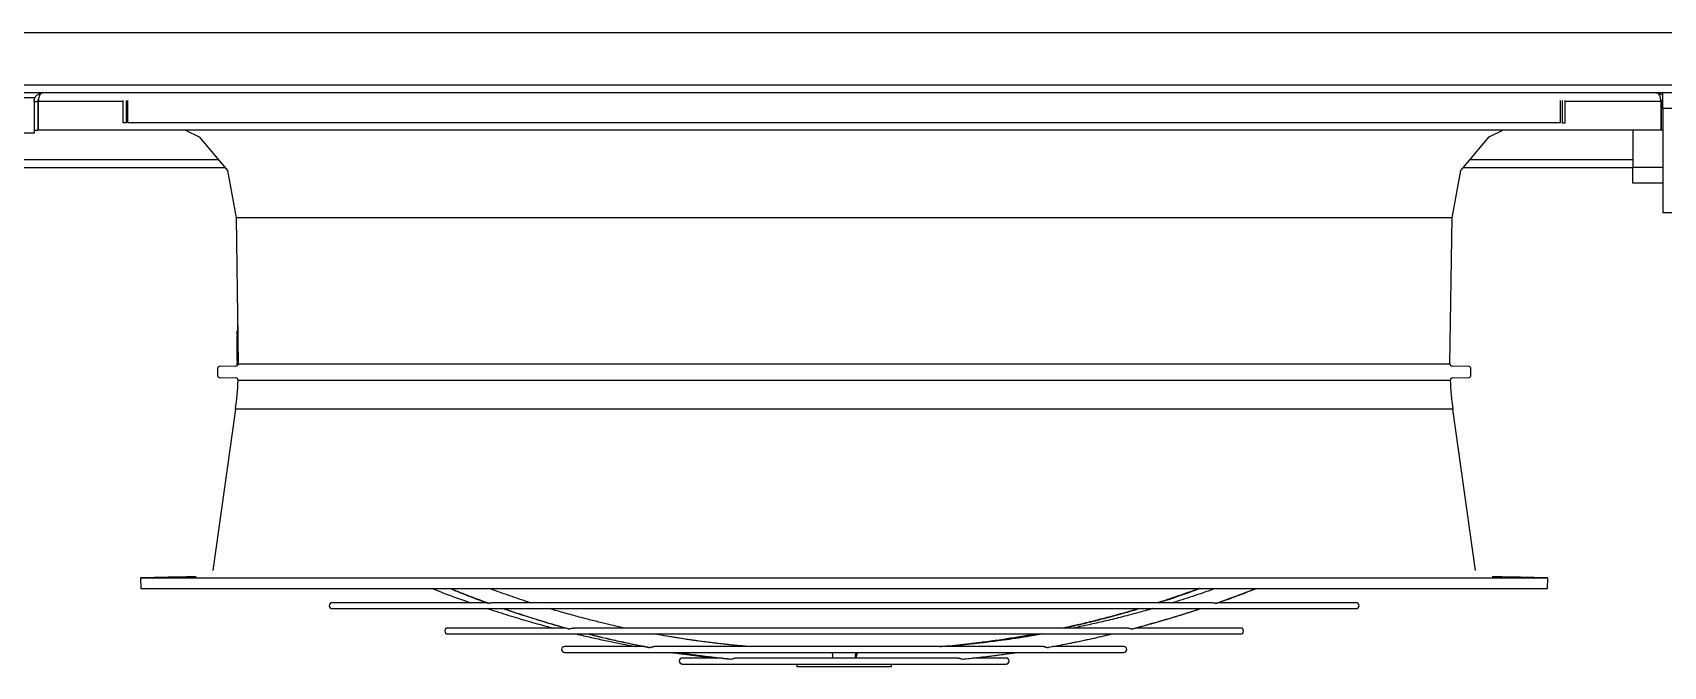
# Model space of a CAD drawing. Header units: inches. Extents: x 547 to 857, y 494 to 690.
# Drawn here: x 661.53 to 688.67, y 608.86 to 619.41 of the extents above; entities that cross this region are included whole.
import ezdxf

# ---------------------------------------------------------------- set-up
doc = ezdxf.new("R2010")
doc.units = ezdxf.units.IN
doc.header["$MEASUREMENT"] = 0

msp = doc.modelspace()

# ---------------------------------------------------------------- linework, layer by layer
at = {"linetype": 'Continuous', "lineweight": 25}
for p, q in [((599.235, 619.412), (718.969, 619.412)), ((599.235, 618.545), (718.969, 618.545)), ((718.969, 618.412), (599.235, 618.412)), ((688.6645, 618.148), (688.6645, 618.412)), ((661.0555, 618.334), (661.5555, 618.334)), ((661.5555, 618.334), (661.5555, 618.266)), ((661.5589, 618.287), (661.5555, 618.287)), ((661.5555, 618.266), (661.6185, 618.266)), ((661.5555, 618.266), (661.5555, 617.787)), ((661.6185, 618.266), (661.6185, 617.787)), ((661.6256, 618.154), (661.6185, 618.154)), ((661.6271, 618.287), (661.6216, 618.287)), ((661.6256, 618.266), (661.6256, 617.787)), ((663.0388, 618.266), (661.6256, 618.266)), ((663.0388, 617.912), (663.0388, 618.279)), ((663.0888, 618.279), (663.0888, 617.912)), ((663.1166, 617.912), (663.1166, 618.279)), ((686.961, 617.912), (686.961, 618.279)), ((686.9888, 618.279), (686.9888, 617.912)), ((687.0388, 617.912), (687.0388, 618.279)), ((688.6315, 618.266), (687.0388, 618.266)), ((688.6306, 618.282), (688.637, 618.282)), ((688.6315, 618.266), (688.6315, 617.787)), ((688.6385, 618.148), (688.6315, 618.148)), ((688.6645, 618.266), (688.6385, 618.266)), ((688.6385, 618.266), (688.6385, 617.787)), ((688.6645, 618.148), (688.6645, 616.412)), ((690.5275, 618.148), (688.6645, 618.148)), ((663.0888, 617.912), (663.0388, 617.912)), ((686.961, 617.912), (663.1166, 617.912)), ((686.9888, 617.912), (687.0388, 617.912)), ((661.5555, 617.74), (661.0555, 617.74)), ((661.5555, 617.787), (661.5555, 617.74)), ((661.5555, 617.787), (661.6185, 617.787)), ((688.6315, 617.787), (661.6256, 617.787)), ((664.0748, 617.787), (664.3037, 617.6748)), ((664.3037, 617.6748), (664.7765, 617.1161)), ((685.3011, 617.1161), (685.7739, 617.6748)), ((685.7739, 617.6748), (686.0028, 617.787)), ((688.1645, 617.787), (688.1645, 617.171)), ((688.6645, 617.787), (688.6385, 617.787)), ((664.6251, 617.295), (661.1645, 617.295)), ((688.1645, 617.295), (685.4525, 617.295)), ((664.7377, 617.162), (661.1645, 617.162)), ((664.7765, 617.1161), (664.9207, 616.3308)), ((685.1569, 616.3308), (685.3011, 617.1161)), ((688.1645, 617.162), (685.3399, 617.162)), ((688.1645, 616.907), (688.1645, 617.171)), ((688.1645, 617.171), (688.6645, 617.171)), ((688.6645, 616.907), (688.1645, 616.907)), ((664.9207, 616.3308), (664.9546, 613.9001)), ((685.1569, 616.3308), (664.9207, 616.3308)), ((685.123, 613.9001), (685.1569, 616.3308)), ((690.5275, 616.412), (688.6645, 616.412)), ((664.9301, 614.4031), (664.9371, 614.4304)), ((664.9475, 614.4031), (664.9301, 614.4031)), ((664.9301, 614.4031), (664.9351, 614.4005)), ((664.9371, 614.4304), (664.9351, 614.4005)), ((664.9351, 614.4005), (664.9476, 614.3965)), ((664.9457, 614.5331), (664.9371, 614.4304)), ((664.9371, 614.4304), (664.9467, 614.4597)), ((664.6057, 613.816), (664.6057, 613.7087)), ((664.9159, 613.8601), (664.6444, 613.8554)), ((664.9301, 613.9091), (664.9351, 613.9117)), ((664.9544, 613.9091), (664.9301, 613.9091)), ((664.9301, 613.9091), (664.9371, 613.8818)), ((664.9351, 613.9117), (664.9543, 613.9179)), ((664.9371, 613.8818), (664.9351, 613.9117)), ((664.9371, 613.8818), (664.941, 613.87)), ((664.9371, 613.8818), (664.9381, 613.8675)), ((664.9546, 613.9001), (685.123, 613.9001)), ((685.4332, 613.8554), (685.1617, 613.8601)), ((685.4719, 613.7087), (685.4719, 613.816)), ((664.6444, 613.6693), (664.9121, 613.6647)), ((664.9508, 613.6237), (685.1268, 613.6237)), ((685.1655, 613.6647), (685.4332, 613.6693)), ((664.9072, 613.144), (664.5295, 610.4568)), ((685.1704, 613.144), (664.9072, 613.144)), ((685.5481, 610.4568), (685.1704, 613.144)), ((663.779, 610.344), (663.3262, 610.3361)), ((663.3262, 610.3361), (663.3293, 610.16)), ((663.3262, 610.3361), (686.7514, 610.3361)), ((686.7514, 610.3361), (686.2986, 610.344)), ((686.7483, 610.16), (686.7514, 610.3361)), ((685.1982, 610.1575), (685.1982, 610.16)), ((685.2786, 610.1574), (685.2786, 610.16)), ((685.3583, 610.1575), (685.3583, 610.16)), ((685.3676, 610.16), (685.3676, 610.1575)), ((685.4382, 610.1574), (685.4382, 610.16)), ((685.521, 610.16), (685.521, 610.1575)), ((669.0894, 609.9209), (666.5176, 609.9209)), ((666.5176, 609.8225), (683.56, 609.8225)), ((681.1547, 609.9209), (669.1977, 609.9209)), ((683.56, 609.9209), (681.2643, 609.9209)), ((670.4023, 609.4996), (668.4402, 609.4996)), ((668.4402, 609.4012), (681.6374, 609.4012)), ((679.7644, 609.4996), (670.527, 609.4996)), ((681.6374, 609.4996), (679.8879, 609.4996)), ((671.719, 609.192), (670.3843, 609.192)), ((678.3588, 609.192), (671.8702, 609.192)), ((679.6933, 609.192), (678.5121, 609.192)), ((670.3843, 609.0936), (679.6933, 609.0936)), ((673.0132, 608.9991), (672.343, 608.9991)), ((672.343, 608.9006), (677.7346, 608.9006)), ((676.9424, 608.9991), (673.2237, 608.9991)), ((674.2514, 608.9002), (674.2514, 608.8608)), ((674.2514, 608.9002), (675.8262, 608.9002)), ((674.2514, 608.8608), (675.8262, 608.8608)), ((675.8262, 608.8608), (675.8262, 608.9002)), ((677.7346, 608.9991), (677.1739, 608.9991))]:
    msp.add_line(p, q, dxfattribs=at)
for centre, radius, start, end in [((668.8203, 614.1561), 3.8929, 176.39995, 183.60005), ((664.6451, 613.816), 0.0394, 91, 180), ((664.9152, 613.8995), 0.0394, 271, 0.79863), ((685.1624, 613.8995), 0.0394, 179.20137, 269), ((685.4325, 613.816), 0.0394, 0, 89), ((664.6451, 613.7087), 0.0394, 180, 269), ((660.0338, 613.8289), 4.9213, 352, 357.61022), ((664.9115, 613.6253), 0.0394, 357.61022, 89), ((685.1661, 613.6253), 0.0394, 91, 182.38978), ((690.0438, 613.8289), 4.9213, 182.38978, 188), ((685.4325, 613.7087), 0.0394, 271, 0), ((666.5176, 609.8717), 0.0492, 90, 270), ((683.56, 609.8717), 0.0492, 270, 90), ((668.4402, 609.4504), 0.0492, 90, 270), ((681.6374, 609.4504), 0.0492, 270, 90), ((670.3843, 609.1428), 0.0492, 90, 270), ((679.6933, 609.1428), 0.0492, 270, 90), ((672.343, 608.9499), 0.0492, 90, 270), ((677.7346, 608.9499), 0.0492, 270, 90)]:
    msp.add_arc(centre, radius, start, end, dxfattribs=at)
for points, knots in [([(661.5555, 618.266), (661.557, 618.2816), (661.5599, 618.3128), (661.5824, 618.3542), (661.6144, 618.3858), (661.6549, 618.4076), (661.6854, 618.4105), (661.7015, 618.412)], [0, 0, 0, 0, 0.1911265, 0.3820637, 0.5729953, 0.7736141, 1, 1, 1, 1]), ([(661.7015, 618.412), (661.6898, 618.4093), (661.6704, 618.4048), (661.6448, 618.3743), (661.634, 618.339), (661.6283, 618.301), (661.6265, 618.2781), (661.6256, 618.266)], [0, 0, 0, 0, 0.3002964, 0.4981956, 0.7181257, 0.8511699, 1, 1, 1, 1]), ([(688.6315, 618.266), (688.6311, 618.2769), (688.6303, 618.2982), (688.6261, 618.3277), (688.6196, 618.353), (688.6083, 618.3788), (688.5867, 618.4052), (688.567, 618.4095), (688.5555, 618.412)], [0, 0, 0, 0, 0.1338558, 0.2613721, 0.383425, 0.5010254, 0.7092329, 1, 1, 1, 1]), ([(688.5555, 618.412), (688.574, 618.4097), (688.6107, 618.4052), (688.6488, 618.3836), (688.6625, 618.3641), (688.6645, 618.3612)], [0, 0, 0, 0, 0.4632858, 0.9210279, 1, 1, 1, 1]), ([(661.6185, 618.266), (661.6191, 618.2742), (661.6201, 618.2887), (661.6266, 618.3007), (661.6294, 618.3059)], [0, 0, 0, 0, 0.5676216, 1, 1, 1, 1]), ([(688.6289, 618.3044), (688.6322, 618.2971), (688.6376, 618.285), (688.6383, 618.2714), (688.6385, 618.266)], [0, 0, 0, 0, 0.6079833, 1, 1, 1, 1]), ([(664.2514, 610.3523), (664.2479, 610.3522), (664.2408, 610.3521), (664.1868, 610.3511), (664.1097, 610.3498), (664.0173, 610.3481), (663.9239, 610.3465), (663.845, 610.3452), (663.7897, 610.3442), (663.7826, 610.3441), (663.779, 610.344)], [0, 0, 0, 0, 0.1247936, 0.2486431, 0.3721439, 0.4969371, 0.6227234, 0.7484945, 0.8742541, 1, 1, 1, 1]), ([(686.2986, 610.344), (686.295, 610.3441), (686.2879, 610.3442), (686.2326, 610.3452), (686.1536, 610.3465), (686.0603, 610.3481), (685.9679, 610.3498), (685.8908, 610.3511), (685.8368, 610.3521), (685.8297, 610.3522), (685.8262, 610.3523)], [0, 0, 0, 0, 0.1257622, 0.2515333, 0.3773205, 0.5031129, 0.6277714, 0.7512091, 0.875094, 1, 1, 1, 1]), ([(663.3293, 610.16), (663.3341, 610.16), (663.3438, 610.16), (663.4218, 610.16), (663.5459, 610.16), (663.7202, 610.16), (663.9428, 610.16), (664.2129, 610.16), (664.5293, 610.16), (664.8908, 610.16), (665.2957, 610.16), (665.7424, 610.16), (666.2288, 610.16), (666.753, 610.16), (667.3127, 610.16), (667.9054, 610.16), (668.5287, 610.16), (669.1799, 610.16), (669.8561, 610.16), (670.5546, 610.16), (671.2722, 610.16), (672.006, 610.16), (672.7528, 610.16), (673.5093, 610.16), (674.2724, 610.16), (675.0388, 610.16), (675.8052, 610.16), (676.5683, 610.16), (677.3248, 610.16), (678.0716, 610.16), (678.8054, 610.16), (679.523, 610.16), (680.2215, 610.16), (680.8977, 610.16), (681.5489, 610.16), (682.1722, 610.16), (682.7649, 610.16), (683.3246, 610.16), (683.8488, 610.16), (684.3352, 610.16), (684.7819, 610.16), (685.1868, 610.16), (685.5483, 610.16), (685.8647, 610.16), (686.1348, 610.16), (686.3574, 610.16), (686.5317, 610.16), (686.6558, 610.16), (686.7338, 610.16), (686.7435, 610.16), (686.7483, 610.16)], [0, 0, 0, 0, 0.0208333, 0.0416667, 0.0625, 0.0833333, 0.1041667, 0.125, 0.1458333, 0.1666667, 0.1875, 0.2083334, 0.2291667, 0.25, 0.2708334, 0.2916666, 0.3125, 0.3333333, 0.3541667, 0.375, 0.3958333, 0.4166666, 0.4375001, 0.4583333, 0.4791667, 0.5, 0.5208333, 0.5416667, 0.5625, 0.5833334, 0.6041667, 0.625, 0.6458334, 0.6666667, 0.6875, 0.7083334, 0.7291667, 0.75, 0.7708333, 0.7916667, 0.8125, 0.8333333, 0.8541667, 0.875, 0.8958333, 0.9166667, 0.9375, 0.9583333, 0.9791667, 1, 1, 1, 1]), ([(668.1724, 610.16), (668.2272, 610.1384), (668.414, 610.0646), (668.6297, 609.9853), (668.791, 609.9304), (668.8188, 609.9209)], [0, 0, 0, 0, 0.2551692, 0.8714274, 1, 1, 1, 1]), ([(668.4754, 610.16), (668.5393, 610.1337), (668.7311, 610.0547), (668.9425, 609.9738), (669.0904, 609.9214), (669.1091, 609.9148)], [0, 0, 0, 0, 0.3037805, 0.9120454, 1, 1, 1, 1]), ([(668.4854, 610.16), (668.5168, 610.1469), (668.641, 610.0951), (668.856, 610.0117), (669.04, 609.9436), (669.1304, 609.9101)], [0, 0, 0, 0, 0.14679443, 0.58056216, 1, 1, 1, 1]), ([(669.8185, 609.9209), (669.795, 609.9283), (669.666, 609.9688), (669.4344, 610.0474), (669.2269, 610.1228), (669.1243, 610.16)], [0, 0, 0, 0, 0.1009147, 0.5551046, 1, 1, 1, 1]), ([(680.9536, 610.16), (680.9469, 610.1575), (680.8234, 610.1104), (680.5925, 610.0311), (680.3681, 609.9542), (680.2608, 609.9209), (680.2608, 609.9209)], [0, 0, 0, 0, 0.02917, 0.5376936, 0.9996799, 1, 1, 1, 1]), ([(680.2653, 609.9209), (680.318, 609.9375), (680.5073, 609.9971), (680.7392, 610.0766), (680.9177, 610.1438), (680.9607, 610.16)], [0, 0, 0, 0, 0.22608012, 0.81324801, 1, 1, 1, 1]), ([(681.2305, 610.16), (681.114, 610.1198), (680.8827, 610.0398), (680.6405, 609.9614), (680.5147, 609.9239), (680.5046, 609.9209)], [0, 0, 0, 0, 0.48265126, 0.95842975, 1, 1, 1, 1]), ([(681.2216, 609.9101), (681.3427, 609.9528), (681.5686, 610.0325), (681.793, 610.1196), (681.8972, 610.16)], [0, 0, 0, 0, 0.5359077, 1, 1, 1, 1]), ([(681.2413, 609.9142), (681.3809, 609.9633), (681.6027, 610.0413), (681.8228, 610.1279), (681.9043, 610.16)], [0, 0, 0, 0, 0.6294566, 1, 1, 1, 1]), ([(669.1064, 609.8225), (669.1076, 609.8221), (669.2247, 609.782), (669.449, 609.7121), (669.7704, 609.6156), (670.0155, 609.5461), (670.1541, 609.5101), (670.1942, 609.4996)], [0, 0, 0, 0, 0.0033163, 0.3252534, 0.6200059, 0.8899545, 1, 1, 1, 1]), ([(669.1304, 609.9101), (669.1245, 609.9104), (669.1155, 609.9109), (669.1107, 609.9137), (669.1091, 609.9147)], [0, 0, 0, 0, 0.6572272, 1, 1, 1, 1]), ([(669.1991, 609.9208), (669.1985, 609.9208), (669.194, 609.9211), (669.1843, 609.9198), (669.1686, 609.9162), (669.1496, 609.9114), (669.1372, 609.9105), (669.1304, 609.9101)], [0, 0, 0, 0, 0.02775, 0.2009137, 0.3724469, 0.6544216, 1, 1, 1, 1]), ([(669.3687, 609.8225), (669.3819, 609.8178), (669.5027, 609.7747), (669.7194, 609.7042), (670.0093, 609.6134), (670.2442, 609.5441), (670.3837, 609.5057), (670.4367, 609.4912)], [0, 0, 0, 0, 0.0373277, 0.3415904, 0.6100747, 0.8518795, 1, 1, 1, 1]), ([(669.3806, 609.8225), (669.4457, 609.7997), (669.6319, 609.7343), (669.9079, 609.6469), (670.2017, 609.5582), (670.374, 609.5101), (670.4572, 609.4869)], [0, 0, 0, 0, 0.1823606, 0.5219938, 0.7693971, 1, 1, 1, 1]), ([(671.3874, 609.4996), (671.322, 609.5138), (671.1939, 609.5417), (670.9976, 609.5882), (670.7917, 609.6393), (670.566, 609.6987), (670.3451, 609.7598), (670.1992, 609.8035), (670.1357, 609.8225)], [0, 0, 0, 0, 0.1559953, 0.3057262, 0.4694356, 0.6487841, 0.8468714, 1, 1, 1, 1]), ([(679.9427, 609.8225), (679.8688, 609.8005), (679.7183, 609.7559), (679.4978, 609.6951), (679.2701, 609.6353), (679.0468, 609.5801), (678.8497, 609.5341), (678.7339, 609.509), (678.6905, 609.4996)], [0, 0, 0, 0, 0.17790142, 0.36237281, 0.52920155, 0.72385137, 0.89658553, 1, 1, 1, 1]), ([(678.6916, 609.4996), (678.7264, 609.5069), (678.8531, 609.5335), (679.0784, 609.5865), (679.3759, 609.6607), (679.6685, 609.7393), (679.8617, 609.7967), (679.9484, 609.8225)], [0, 0, 0, 0, 0.0826391, 0.3009, 0.5364815, 0.79198, 1, 1, 1, 1]), ([(680.1724, 609.8225), (680.0902, 609.7991), (679.9107, 609.7482), (679.6415, 609.6781), (679.3722, 609.6119), (679.1241, 609.5551), (678.9568, 609.5185), (678.8719, 609.5013), (678.8633, 609.4996)], [0, 0, 0, 0, 0.1894129, 0.413164, 0.6178386, 0.8064082, 0.9804163, 1, 1, 1, 1]), ([(679.8332, 609.4869), (679.945, 609.5169), (680.1788, 609.5796), (680.5147, 609.679), (680.779, 609.7611), (680.9214, 609.809), (680.9614, 609.8225)], [0, 0, 0, 0, 0.2960221, 0.6190564, 0.8929449, 1, 1, 1, 1]), ([(679.8522, 609.4908), (679.8568, 609.492), (679.9555, 609.5172), (680.1566, 609.5729), (680.4763, 609.6653), (680.7497, 609.749), (680.9201, 609.8064), (680.9678, 609.8225)], [0, 0, 0, 0, 0.012489, 0.2638136, 0.5389367, 0.8710184, 1, 1, 1, 1]), ([(681.2216, 609.9101), (681.2155, 609.9105), (681.2042, 609.9112), (681.1858, 609.9159), (681.1696, 609.9196), (681.1576, 609.9214), (681.1518, 609.9206), (681.1499, 609.9203)], [0, 0, 0, 0, 0.3034773, 0.566962, 0.7484022, 0.9157715, 1, 1, 1, 1]), ([(681.2412, 609.9145), (681.2401, 609.9137), (681.2362, 609.911), (681.2277, 609.9105), (681.2216, 609.9101)], [0, 0, 0, 0, 0.2791152, 1, 1, 1, 1]), ([(670.4366, 609.4909), (670.4366, 609.4908), (670.4396, 609.4885), (670.4479, 609.4871), (670.4558, 609.4869), (670.4572, 609.4869)], [0, 0, 0, 0, 0.0124025, 0.8343247, 1, 1, 1, 1]), ([(670.4572, 609.4869), (670.4635, 609.4873), (670.4753, 609.4881), (670.4938, 609.4931), (670.5093, 609.4974), (670.5196, 609.4993), (670.5268, 609.4998), (670.5299, 609.4993), (670.5316, 609.499)], [0, 0, 0, 0, 0.292607, 0.5470097, 0.7222793, 0.8555869, 0.9202686, 1, 1, 1, 1]), ([(670.5827, 609.4012), (670.6016, 609.3965), (670.7036, 609.3713), (670.8828, 609.3308), (671.1141, 609.2806), (671.341, 609.2344), (671.4911, 609.2066), (671.57, 609.192)], [0, 0, 0, 0, 0.0577954, 0.3112715, 0.5451845, 0.7611209, 1, 1, 1, 1]), ([(670.7781, 609.4012), (670.8415, 609.3853), (670.9779, 609.351), (671.1794, 609.3044), (671.3751, 609.2614), (671.549, 609.2254), (671.6816, 609.1991), (671.7567, 609.1851), (671.7805, 609.1807)], [0, 0, 0, 0, 0.1903686, 0.4093739, 0.6037593, 0.7761169, 0.9288109, 1, 1, 1, 1]), ([(670.7821, 609.4012), (670.7837, 609.4008), (670.8713, 609.3778), (671.0399, 609.3377), (671.2953, 609.279), (671.5464, 609.2257), (671.717, 609.193), (671.7988, 609.1773)], [0, 0, 0, 0, 0.0047443, 0.2597377, 0.4981117, 0.7590951, 1, 1, 1, 1]), ([(673.4281, 609.192), (673.3727, 609.1968), (673.2409, 609.2083), (673.0371, 609.2296), (672.8224, 609.2548), (672.626, 609.2804), (672.4633, 609.3036), (672.3227, 609.325), (672.1895, 609.3463), (672.0388, 609.3716), (671.9323, 609.391), (671.8763, 609.4012)], [0, 0, 0, 0, 0.106827, 0.2538652, 0.393264, 0.5213065, 0.6332717, 0.7078537, 0.7934049, 0.8912396, 1, 1, 1, 1]), ([(676.6315, 609.192), (676.6668, 609.1949), (676.7694, 609.2032), (676.9465, 609.2207), (677.171, 609.2452), (677.4208, 609.2765), (677.6763, 609.3127), (677.9365, 609.3543), (678.1075, 609.3831), (678.1983, 609.4006), (678.2016, 609.4012)], [0, 0, 0, 0, 0.0673434, 0.1954166, 0.3375852, 0.4957744, 0.6723918, 0.8258233, 0.9936812, 1, 1, 1, 1]), ([(678.3455, 609.4012), (678.3062, 609.3941), (678.177, 609.371), (677.9653, 609.3376), (677.6979, 609.2986), (677.4355, 609.2646), (677.179, 609.2352), (676.9486, 609.2124), (676.7947, 609.1985), (676.7172, 609.1926), (676.7085, 609.192)], [0, 0, 0, 0, 0.0722352, 0.2376766, 0.3887453, 0.5628004, 0.7185449, 0.858352, 0.9841316, 1, 1, 1, 1]), ([(678.3491, 609.4012), (678.2859, 609.3901), (678.1491, 609.3661), (677.9456, 609.3341), (677.7453, 609.3047), (677.564, 609.2802), (677.3996, 609.2596), (677.2502, 609.2423), (677.0841, 609.2244), (676.9113, 609.2074), (676.7835, 609.1967), (676.7271, 609.192)], [0, 0, 0, 0, 0.1173272, 0.2537855, 0.3769388, 0.488294, 0.589206, 0.680874, 0.7643265, 0.89598, 1, 1, 1, 1]), ([(678.4292, 609.1773), (678.5395, 609.1976), (678.7718, 609.2404), (679.1081, 609.3117), (679.352, 609.3663), (679.4738, 609.3968), (679.4915, 609.4012)], [0, 0, 0, 0, 0.3104915, 0.6542957, 0.9499074, 1, 1, 1, 1]), ([(678.4632, 609.1837), (678.4649, 609.184), (678.5586, 609.2002), (678.7167, 609.2309), (678.9423, 609.2762), (679.1503, 609.3209), (679.3361, 609.3627), (679.4524, 609.3909), (679.4947, 609.4012)], [0, 0, 0, 0, 0.004831, 0.2716588, 0.4588827, 0.6602288, 0.8767876, 1, 1, 1, 1]), ([(679.7596, 609.4989), (679.7609, 609.4992), (679.7626, 609.4996), (679.7683, 609.4996), (679.7769, 609.4986), (679.7915, 609.495), (679.8098, 609.4897), (679.824, 609.4871), (679.8319, 609.4869), (679.8332, 609.4869)], [0, 0, 0, 0, 0.0626154, 0.080825, 0.2284319, 0.3747427, 0.6034082, 0.9334816, 1, 1, 1, 1]), ([(679.8332, 609.4869), (679.8389, 609.4872), (679.8468, 609.4877), (679.8509, 609.4904), (679.852, 609.4912)], [0, 0, 0, 0, 0.7202603, 1, 1, 1, 1]), ([(671.7807, 609.1811), (671.7832, 609.1799), (671.7881, 609.1776), (671.7954, 609.1774), (671.7988, 609.1773)], [0, 0, 0, 0, 0.5217556, 1, 1, 1, 1]), ([(671.7988, 609.1773), (671.8051, 609.1777), (671.8169, 609.1786), (671.8352, 609.184), (671.8507, 609.1888), (671.8618, 609.1914), (671.8696, 609.1923), (671.8729, 609.1917), (671.8742, 609.1914)], [0, 0, 0, 0, 0.2854407, 0.5338095, 0.7052372, 0.8376962, 0.9321115, 1, 1, 1, 1]), ([(673.4461, 609.192), (673.4108, 609.1949), (673.3082, 609.2032), (673.1311, 609.2207), (672.9066, 609.2452), (672.6568, 609.2766), (672.4018, 609.3125), (672.23, 609.3403), (672.1504, 609.3531)], [0, 0, 0, 0, 0.0816516, 0.2369362, 0.4093109, 0.6011102, 0.8152531, 1, 1, 1, 1]), ([(678.3565, 609.1917), (678.3573, 609.1918), (678.3611, 609.1923), (678.3699, 609.1909), (678.3831, 609.1875), (678.4002, 609.1819), (678.4162, 609.1779), (678.4258, 609.1774), (678.4292, 609.1773)], [0, 0, 0, 0, 0.038343, 0.1789577, 0.3183945, 0.5249472, 0.8280535, 1, 1, 1, 1]), ([(678.4292, 609.1773), (678.435, 609.1775), (678.4423, 609.1779), (678.4462, 609.1806), (678.447, 609.1811)], [0, 0, 0, 0, 0.7937388, 1, 1, 1, 1]), ([(672.165, 609.0936), (672.204, 609.0877), (672.3037, 609.0729), (672.4587, 609.052), (672.6249, 609.031), (672.7731, 609.0136), (672.8661, 609.0037), (672.909, 608.9991)], [0, 0, 0, 0, 0.1574629, 0.4029133, 0.6253461, 0.8273997, 1, 1, 1, 1]), ([(672.2898, 609.0936), (672.3324, 609.0868), (672.4559, 609.0672), (672.6657, 609.0384), (672.9101, 609.0076), (673.0735, 608.9904), (673.1507, 608.9822)], [0, 0, 0, 0, 0.148459, 0.4313257, 0.7313798, 1, 1, 1, 1]), ([(672.2953, 609.0936), (672.3351, 609.0871), (672.515, 609.0579), (672.7946, 609.0212), (673.0346, 608.9965), (673.1339, 608.9863)], [0, 0, 0, 0, 0.1425303, 0.645365, 1, 1, 1, 1]), ([(673.1507, 608.9822), (673.157, 608.9827), (673.1688, 608.9836), (673.187, 608.9894), (673.2024, 608.9948), (673.2143, 608.9981), (673.2223, 608.9995), (673.2253, 608.9989), (673.2261, 608.9987)], [0, 0, 0, 0, 0.28347557, 0.53094151, 0.70246405, 0.83507072, 0.96055143, 1, 1, 1, 1]), ([(674.6603, 608.9006), (674.6749, 608.9005), (674.7104, 608.9003), (674.7459, 608.9002), (674.7668, 608.9002)], [0, 0, 0, 0, 0.4110875, 1, 1, 1, 1]), ([(674.8504, 608.9991), (674.8513, 609.01), (674.8533, 609.0341), (674.8463, 609.068), (674.8359, 609.086), (674.8314, 609.0936)], [0, 0, 0, 0, 0.3232509, 0.7134492, 1, 1, 1, 1]), ([(675.2272, 608.9991), (675.2263, 609.01), (675.2243, 609.0341), (675.2313, 609.068), (675.2417, 609.086), (675.2462, 609.0936)], [0, 0, 0, 0, 0.3232497, 0.7134487, 1, 1, 1, 1]), ([(675.2619, 609.0936), (675.2592, 609.0895), (675.2501, 609.0759), (675.2431, 609.0447), (675.2399, 609.0155), (675.2431, 609.001), (675.2435, 608.9991)], [0, 0, 0, 0, 0.16533729, 0.55364192, 0.94181843, 1, 1, 1, 1]), ([(675.3234, 608.9002), (675.3418, 608.9002), (675.3806, 608.9003), (675.4197, 608.9005), (675.4401, 608.9006), (675.4402, 608.9006)], [0, 0, 0, 0, 0.4736372, 0.9975737, 1, 1, 1, 1]), ([(676.9376, 608.9985), (676.9379, 608.9986), (676.939, 608.9991), (676.9439, 608.9991), (676.9521, 608.9982), (676.9645, 608.9946), (676.9802, 608.9891), (676.9979, 608.9834), (677.009, 608.9826), (677.0145, 608.9822)], [0, 0, 0, 0, 0.0165709, 0.0751265, 0.1995839, 0.3231784, 0.4968868, 0.7489432, 1, 1, 1, 1]), ([(677.0145, 608.9822), (677.0825, 608.989), (677.2251, 609.0034), (677.4496, 609.0293), (677.6765, 609.0587), (677.8352, 609.0806), (677.9119, 609.0925), (677.9185, 609.0936)], [0, 0, 0, 0, 0.2252491, 0.4725727, 0.7448135, 0.9783224, 1, 1, 1, 1]), ([(677.0307, 608.9854), (677.0739, 608.9895), (677.1627, 608.9981), (677.3017, 609.0134), (677.4527, 609.031), (677.6189, 609.052), (677.7739, 609.0729), (677.8736, 609.0877), (677.9126, 609.0936)], [0, 0, 0, 0, 0.14654768, 0.30178075, 0.47228808, 0.65999293, 0.86712149, 1, 1, 1, 1])]:
    msp.add_open_spline(points, degree=3, knots=knots, dxfattribs=at)

doc.saveas('drawing.dxf')
